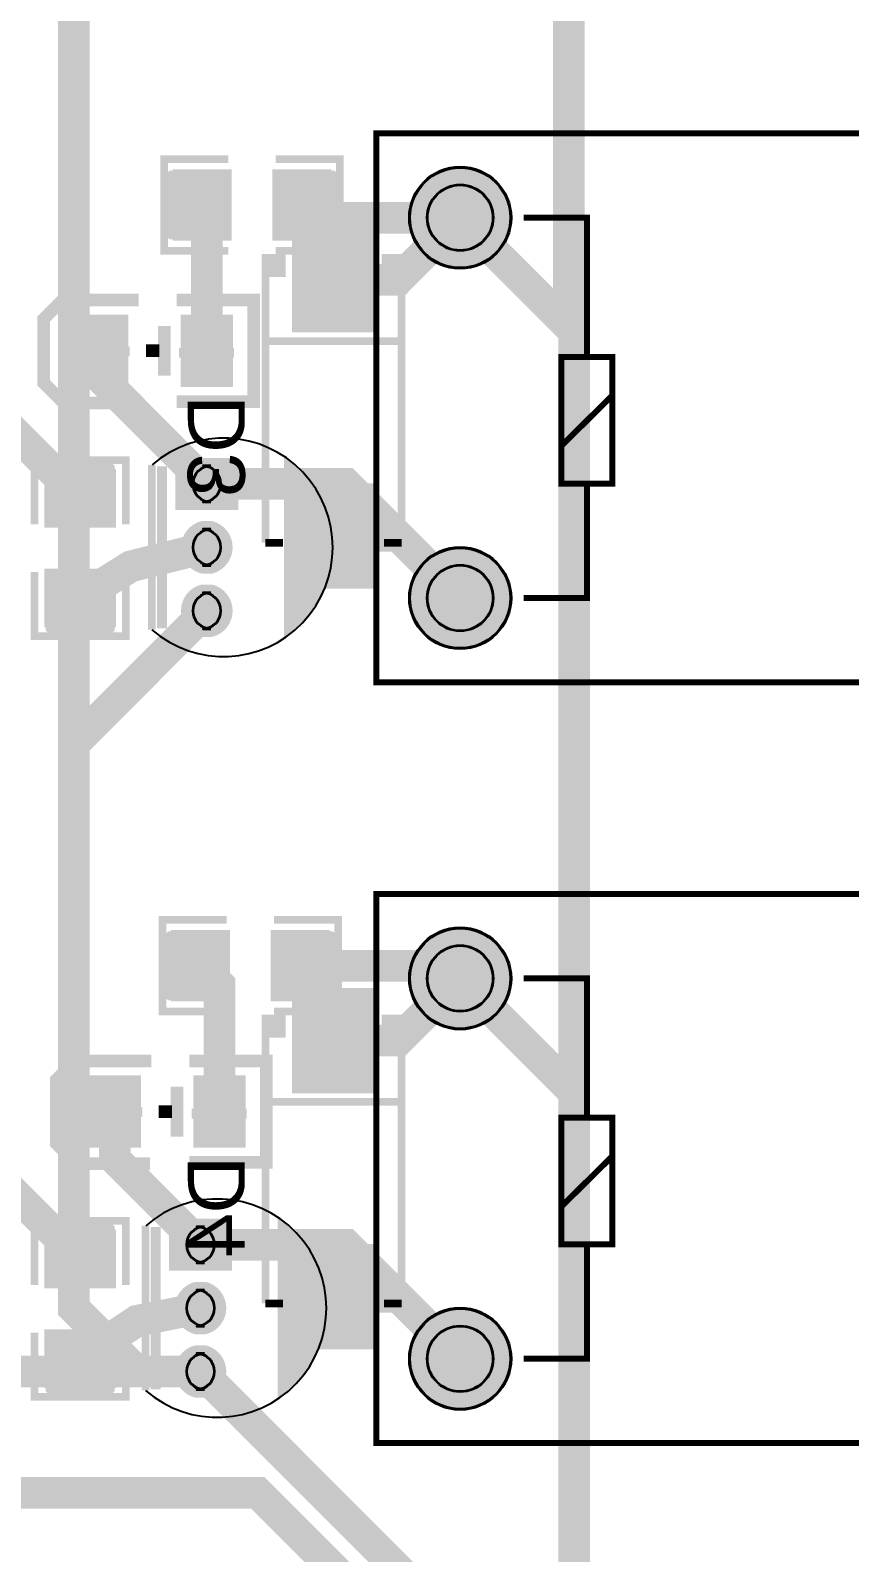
# Model space of a CAD drawing. Extents: x 2462 to 6780, y 1105 to 4890.
# Drawn here: x 5111 to 5757, y 2097 to 3298 of the extents above; entities that cross this region are included whole.
import ezdxf

# ---------------------------------------------------------------- set-up
doc = ezdxf.new("R2010")
doc.units = 9
for name, color, linetype, true_color in [('BottomLayer', 7, 'Continuous', 0x0000ff), ('BottomPasteMaskLayer', 7, 'Continuous', 0x800000), ('BottomSilkLayer', 7, 'Continuous', 0x66cc33), ('BottomSolderMaskLayer', 7, 'Continuous', 0xaa00ff), ('Document', 7, 'Continuous', 0xffffff), ('Multi-Layer', 7, 'Continuous', 0xc0c0c0), ('TopLayer', 7, 'Continuous', 0xff0000), ('TopPasteMaskLayer', 7, 'Continuous', 0x808080), ('TopSilkLayer', 7, 'Continuous', 0xffcc00), ('TopSolderMaskLayer', 7, 'Continuous', 0x800080)]:
    doc.layers.add(name, color=color, linetype=linetype, true_color=true_color)
doc.styles.get("Standard").update_dxf_attribs({"font": 'arial.ttf'})

msp = doc.modelspace()

# ---------------------------------------------------------------- hatches: boundary and pattern name
at = {"layer": 'BottomLayer'}
for points in [[(5318.109000000004, 3141.287000000004), (5381.889000000003, 3141.287000000004), (5381.889000000003, 3060.7209999999977), (5318.109000000004, 3060.7209999999977)], [(5318.109000000004, 2858.715000000004), (5381.889000000003, 2858.715000000004), (5381.889000000003, 2939.2810000000027), (5318.109000000004, 2939.2810000000027)], [(5318.109000000004, 2541.287000000004), (5381.889000000003, 2541.287000000004), (5381.889000000003, 2460.7209999999977), (5318.109000000004, 2460.7209999999977)], [(5318.109000000004, 2258.715000000004), (5381.889000000003, 2258.715000000004), (5381.889000000003, 2339.2810000000027), (5318.109000000004, 2339.2810000000027)]]:
    msp.add_hatch(color=256, dxfattribs=at).paths.add_polyline_path(points)
at = {"layer": 'BottomPasteMaskLayer'}
for points in [[(5318.109000000004, 3141.287000000004), (5381.889000000003, 3141.287000000004), (5381.889000000003, 3060.7209999999977), (5318.109000000004, 3060.7209999999977)], [(5318.109000000004, 2858.715000000004), (5381.889000000003, 2858.715000000004), (5381.889000000003, 2939.2810000000027), (5318.109000000004, 2939.2810000000027)], [(5318.109000000004, 2541.287000000004), (5381.889000000003, 2541.287000000004), (5381.889000000003, 2460.7209999999977), (5318.109000000004, 2460.7209999999977)], [(5318.109000000004, 2258.715000000004), (5381.889000000003, 2258.715000000004), (5381.889000000003, 2339.2810000000027), (5318.109000000004, 2339.2810000000027)]]:
    msp.add_hatch(color=256, dxfattribs=at).paths.add_polyline_path(points)
at = {"layer": 'BottomSilkLayer'}
for points in [[(5293.311999999998, 3103.345000000001), (5312.111000000004, 3103.345000000001), (5312.111000000004, 3121.345000000001), (5293.311999999998, 3121.345000000001)], [(5406.690000000002, 3103.345000000001), (5387.891000000003, 3103.345000000001), (5387.891000000003, 3121.345000000001), (5406.690000000002, 3121.345000000001)], [(5293.311999999998, 2503.345000000001), (5312.111000000004, 2503.345000000001), (5312.111000000004, 2521.345000000001), (5293.311999999998, 2521.345000000001)], [(5406.690000000002, 2503.345000000001), (5387.891000000003, 2503.345000000001), (5387.891000000003, 2521.345000000001), (5406.690000000002, 2521.345000000001)]]:
    msp.add_hatch(color=256, dxfattribs=at).paths.add_polyline_path(points)
at = {"layer": 'BottomSolderMaskLayer'}
for points in [[(5409.63, 3150, 1), (5490.37, 3150, 1)], [(5317.317326092896, 3142.550311382878), (5382.68062425837, 3142.550311382878), (5382.68062425837, 3059.4579394794564), (5317.317326092896, 3059.4579394794564)], [(5274.821999999993, 2960.5183333333334), (5274.821999999993, 2919.4816666666666), (5225.178000000007, 2919.4816666666666), (5225.178000000007, 2960.5183333333334)], [(5317.317326092896, 2857.451751332708), (5382.68062425837, 2857.451751332708), (5382.68062425837, 2940.5441232361263), (5317.317326092896, 2940.5441232361263)], [(5254.13700000001, 2910.685, -0.7853981633974483), (5254.13700000001, 2869.315), (5245.86299999999, 2869.315, -0.7853981633974483), (5245.86299999999, 2910.685)], [(5409.63, 2850, 1), (5490.37, 2850, 1)], [(5254.13700000001, 2860.685, -0.7853981633974483), (5254.13700000001, 2819.315), (5245.86299999999, 2819.315, -0.7853981633974483), (5245.86299999999, 2860.685)], [(5409.63, 2550, 1), (5490.37, 2550, 1)], [(5317.317326092896, 2542.550311382878), (5382.68062425837, 2542.550311382878), (5382.68062425837, 2459.4579394794564), (5317.317326092896, 2459.4579394794564)], [(5269.821999999993, 2360.5183333333334), (5269.821999999993, 2319.4816666666666), (5220.178000000007, 2319.4816666666666), (5220.178000000007, 2360.5183333333334)], [(5317.317326092896, 2257.451751332708), (5382.68062425837, 2257.451751332708), (5382.68062425837, 2340.5441232361263), (5317.317326092896, 2340.5441232361263)], [(5249.13700000001, 2310.685, -0.7853981633974483), (5249.13700000001, 2269.315), (5240.86299999999, 2269.315, -0.7853981633974483), (5240.86299999999, 2310.685)], [(5409.63, 2250, 1), (5490.37, 2250, 1)], [(5249.13700000001, 2260.685, -0.7853981633974483), (5249.13700000001, 2219.315), (5240.86299999999, 2219.315, -0.7853981633974483), (5240.86299999999, 2260.685)]]:
    msp.add_hatch(color=256, dxfattribs=at).paths.add_polyline_path(points)
at = {"layer": 'Document'}
for points in [[(5353.803, 3095.7419999999984), (5346.198999999993, 3095.7419999999984), (5346.198999999993, 3065.3290000000015), (5353.803, 3065.3290000000015)], [(5245.697, 3023.1129999999976), (5245.697, 3066.4199999999983), (5253.571000000004, 3066.4199999999983), (5253.571000000004, 3023.1129999999976)], [(5189.187000000005, 3040.697), (5145.879999999997, 3040.697), (5145.879999999997, 3048.5710000000036), (5189.187000000005, 3048.5710000000036)], [(5228.113000000005, 3047.3459999999977), (5271.419999999998, 3047.3459999999977), (5271.419999999998, 3039.4720000000016), (5228.113000000005, 3039.4720000000016)], [(5218.504999999997, 2953.971999999998), (5210.631000000001, 2953.971999999998), (5210.630000000005, 2826.019999999997), (5218.504999999997, 2826.0190000000002)], [(5311.022999999994, 2818.1489999999976), (5313.19096691758, 2819.713812176058), (5315.310201074346, 2821.3440159335405), (5317.378730801836, 2823.038094582411), (5319.394631605421, 2824.7944720054584), (5321.356027954724, 2826.6115141246846), (5323.261095028618, 2828.4875304215384), (5325.108060412924, 2830.420775509796), (5326.895205749461, 2832.4094507593545), (5328.620868334707, 2834.451705969641), (5330.283442666776, 2836.5456410909974), (5331.881381939085, 2838.6893079923866), (5333.413199479444, 2840.88071227392), (5334.87747013328, 2843.1178151223503), (5336.272831589449, 2845.398535207918), (5337.597985647793, 2847.720750620785), (5338.851699426879, 2850.0823008451553), (5340.032806511044, 2852.480988769381), (5341.140208035606, 2854.914582730067), (5342.172873709213, 2857.380818588339), (5343.129842772367, 2859.877401836351), (5344.0102248913245, 2862.4020097319917), (5344.813200986391, 2864.952293459901), (5345.538023993999, 2867.525880316749), (5346.184019561741, 2870.120375918701), (5346.750586675771, 2872.7333664290927), (5347.237198219969, 2875.3624208041765), (5347.643401466332, 2878.005093054897), (5347.9688184962, 2880.6589245225623), (5348.213146551876, 2883.3214461662865), (5348.3761583182495, 2885.9901808601317), (5348.457702134328, 2888.6626456977174), (5348.457702134328, 2891.336354302279), (5348.3761583182495, 2894.008819139868), (5348.213146551876, 2896.6775538337097), (5347.9688184962, 2899.340075477434), (5347.643401466332, 2901.9939069450993), (5347.237198219969, 2904.6365791958233), (5346.750586675771, 2907.2656335709034), (5346.184019561741, 2909.8786240812988), (5345.538023993999, 2912.473119683251), (5344.813200986391, 2915.0467065400953), (5344.0102248913245, 2917.596990268008), (5343.129842772367, 2920.121598163645), (5342.172873709213, 2922.618181411657), (5341.140208035606, 2925.0844172699326), (5340.032806511044, 2927.518011230619), (5338.851699426879, 2929.916699154841), (5337.597985647793, 2932.2782493792147), (5336.272831589449, 2934.600464792078), (5334.87747013328, 2936.881184877646), (5333.413199479444, 2939.11828772608), (5331.881381939085, 2941.309692007613), (5330.283442666776, 2943.453358908999), (5328.620868334707, 2945.547294030359), (5326.895205749461, 2947.5895492406416), (5325.108060412924, 2949.5782244902002), (5323.261095028618, 2951.5114695784578), (5321.356027954724, 2953.387485875315), (5319.394631605421, 2955.204527994538), (5317.378730801836, 2956.9609054175853), (5315.310201074346, 2958.6549840664557), (5313.19096691758, 2960.285187823938), (5311.022999999994, 2961.8499999999985)], [(5353.803, 2904.256000000001), (5346.198999999993, 2904.256000000001), (5346.198999999993, 2934.668999999998), (5353.803, 2934.668999999998)], [(5375.345000000001, 2915.661), (5324.656999999999, 2915.661), (5324.656999999999, 2923.263999999999), (5375.345000000001, 2923.263999999999)], [(5353.803, 2495.7419999999984), (5346.198999999993, 2495.7419999999984), (5346.198999999993, 2465.3290000000015), (5353.803, 2465.3290000000015)], [(5255.697, 2423.1129999999976), (5255.697, 2466.4199999999983), (5263.571000000004, 2466.4199999999983), (5263.571000000004, 2423.1129999999976)], [(5199.187000000005, 2440.697), (5155.879999999997, 2440.697), (5155.879999999997, 2448.5710000000036), (5199.187000000005, 2448.5710000000036)], [(5238.113000000005, 2447.3459999999977), (5281.419999999998, 2447.3459999999977), (5281.419999999998, 2439.4720000000016), (5238.113000000005, 2439.4720000000016)], [(5213.504999999997, 2353.971999999998), (5205.631000000001, 2353.971999999998), (5205.630000000005, 2226.019999999997), (5213.504999999997, 2226.0190000000002)], [(5306.022999999994, 2218.1489999999976), (5308.19096691758, 2219.713812176058), (5310.310201074346, 2221.3440159335405), (5312.378730801836, 2223.038094582411), (5314.394631605421, 2224.7944720054584), (5316.356027954724, 2226.6115141246846), (5318.261095028618, 2228.4875304215384), (5320.108060412924, 2230.420775509796), (5321.895205749461, 2232.4094507593545), (5323.620868334707, 2234.451705969641), (5325.283442666776, 2236.5456410909974), (5326.881381939085, 2238.6893079923866), (5328.413199479444, 2240.88071227392), (5329.87747013328, 2243.1178151223503), (5331.272831589449, 2245.398535207918), (5332.597985647793, 2247.720750620785), (5333.851699426879, 2250.0823008451553), (5335.032806511044, 2252.480988769381), (5336.140208035606, 2254.914582730067), (5337.172873709213, 2257.380818588339), (5338.129842772367, 2259.877401836351), (5339.0102248913245, 2262.4020097319917), (5339.813200986391, 2264.952293459901), (5340.538023993999, 2267.525880316749), (5341.184019561741, 2270.120375918701), (5341.750586675771, 2272.7333664290927), (5342.237198219969, 2275.3624208041765), (5342.643401466332, 2278.005093054897), (5342.9688184962, 2280.6589245225623), (5343.213146551876, 2283.3214461662865), (5343.3761583182495, 2285.9901808601317), (5343.457702134328, 2288.6626456977174), (5343.457702134328, 2291.336354302279), (5343.3761583182495, 2294.008819139868), (5343.213146551876, 2296.6775538337097), (5342.9688184962, 2299.340075477434), (5342.643401466332, 2301.9939069450993), (5342.237198219969, 2304.6365791958233), (5341.750586675771, 2307.2656335709034), (5341.184019561741, 2309.8786240812988), (5340.538023993999, 2312.473119683251), (5339.813200986391, 2315.0467065400953), (5339.0102248913245, 2317.596990268008), (5338.129842772367, 2320.121598163645), (5337.172873709213, 2322.618181411657), (5336.140208035606, 2325.0844172699326), (5335.032806511044, 2327.518011230619), (5333.851699426879, 2329.916699154841), (5332.597985647793, 2332.2782493792147), (5331.272831589449, 2334.600464792078), (5329.87747013328, 2336.881184877646), (5328.413199479444, 2339.11828772608), (5326.881381939085, 2341.309692007613), (5325.283442666776, 2343.453358908999), (5323.620868334707, 2345.547294030359), (5321.895205749461, 2347.5895492406416), (5320.108060412924, 2349.5782244902002), (5318.261095028618, 2351.5114695784578), (5316.356027954724, 2353.387485875315), (5314.394631605421, 2355.204527994538), (5312.378730801836, 2356.9609054175853), (5310.310201074346, 2358.6549840664557), (5308.19096691758, 2360.285187823938), (5306.022999999994, 2361.8499999999985)], [(5353.803, 2304.256000000001), (5346.198999999993, 2304.256000000001), (5346.198999999993, 2334.668999999998), (5353.803, 2334.668999999998)], [(5375.345000000001, 2315.661), (5324.656999999999, 2315.661), (5324.656999999999, 2323.263999999999), (5375.345000000001, 2323.263999999999)]]:
    msp.add_hatch(color=256, dxfattribs=at).paths.add_polyline_path(points)
at = {"layer": 'Multi-Layer'}
for points in [[(5410.63, 3150, 1), (5489.37, 3150, 1)], [(5273.621999999996, 2959.6849999999977), (5273.621999999996, 2920.3150000000023), (5226.378000000004, 2920.3150000000023), (5226.378000000004, 2959.6849999999977)], [(5253.937000000005, 2909.685, -0.7853981633974483), (5253.937000000005, 2870.315), (5246.062999999995, 2870.315, -0.7853981633974483), (5246.062999999995, 2909.685)], [(5410.63, 2850, 1), (5489.37, 2850, 1)], [(5253.937000000005, 2859.685, -0.7853981633974483), (5253.937000000005, 2820.315), (5246.062999999995, 2820.315, -0.7853981633974483), (5246.062999999995, 2859.685)], [(5410.63, 2550, 1), (5489.37, 2550, 1)], [(5268.621999999996, 2359.6849999999977), (5268.621999999996, 2320.3150000000023), (5221.378000000004, 2320.3150000000023), (5221.378000000004, 2359.6849999999977)], [(5248.937000000005, 2309.685, -0.7853981633974483), (5248.937000000005, 2270.315), (5241.062999999995, 2270.315, -0.7853981633974483), (5241.062999999995, 2309.685)], [(5410.63, 2250, 1), (5489.37, 2250, 1)], [(5248.937000000005, 2259.685, -0.7853981633974483), (5248.937000000005, 2220.315), (5241.062999999995, 2220.315, -0.7853981633974483), (5241.062999999995, 2259.685)]]:
    msp.add_hatch(color=256, dxfattribs=at).paths.add_polyline_path(points)
at = {"layer": 'TopLayer'}
for points in [[(5268.551999999996, 3187.1059999999998), (5268.551999999996, 3132.8940000000002), (5223.963999999993, 3132.8940000000002), (5223.963999999993, 3187.1059999999998)], [(5302.707999999999, 3187.1059999999998), (5302.707999999999, 3132.8940000000002), (5347.295999999995, 3132.8940000000002), (5347.295999999995, 3187.1059999999998)], [(5186.985000000001, 3017.449999999997), (5147.614999999998, 3017.449999999997), (5147.614999999998, 3072.550000000003), (5186.985000000001, 3072.550000000003)], [(5269.684999999998, 3017.449999999997), (5230.315000000002, 3017.449999999997), (5230.315000000002, 3072.550000000003), (5269.684999999998, 3072.550000000003)], [(5122.894, 2906.4480000000003), (5177.106, 2906.4480000000003), (5177.106, 2951.036), (5122.894, 2951.036)], [(5122.894, 2872.2920000000013), (5177.106, 2872.2920000000013), (5177.106, 2827.703999999998), (5122.894, 2827.703999999998)], [(5267.292000000001, 2587.1059999999998), (5267.292000000001, 2532.8940000000002), (5222.704000000005, 2532.8940000000002), (5222.704000000005, 2587.1059999999998)], [(5301.448000000004, 2587.1059999999998), (5301.448000000004, 2532.8940000000002), (5346.036000000007, 2532.8940000000002), (5346.036000000007, 2587.1059999999998)], [(5196.985000000001, 2417.449999999997), (5157.614999999998, 2417.449999999997), (5157.614999999998, 2472.550000000003), (5196.985000000001, 2472.550000000003)], [(5279.684999999998, 2417.449999999997), (5240.315000000002, 2417.449999999997), (5240.315000000002, 2472.550000000003), (5279.684999999998, 2472.550000000003)], [(5122.894, 2306.4480000000003), (5177.106, 2306.4480000000003), (5177.106, 2351.036), (5122.894, 2351.036)], [(5122.894, 2272.2920000000013), (5177.106, 2272.2920000000013), (5177.106, 2227.703999999998), (5122.894, 2227.703999999998)]]:
    msp.add_hatch(color=256, dxfattribs=at).paths.add_polyline_path(points)
at = {"layer": 'TopPasteMaskLayer'}
for points in [[(5267.914000000004, 3185.197), (5267.9130000000005, 3168.6630000000005), (5250.394, 3168.6630000000005), (5250.394, 3150.947), (5267.716, 3150.947), (5267.914000000004, 3134.804), (5265.945, 3132.834999999999), (5220.669999999998, 3132.834999999999), (5218.701000000001, 3134.804), (5218.701000000001, 3185.197), (5220.669999999998, 3187.166000000001), (5265.945, 3187.166000000001)], [(5352.560000000005, 3185.197), (5352.560000000005, 3134.804), (5350.591, 3132.834999999999), (5305.315000000002, 3132.834999999999), (5303.347000000002, 3134.804), (5303.149000000005, 3150.947), (5320.8659999999945, 3150.947), (5320.8659999999945, 3168.6630000000005), (5303.542999999998, 3168.6630000000005), (5303.347000000002, 3185.197), (5305.315000000002, 3187.166000000001), (5350.591, 3187.166000000001)], [(5186.985000000001, 3017.449999999997), (5147.614999999998, 3017.449999999997), (5147.614999999998, 3072.550000000003), (5186.985000000001, 3072.550000000003)], [(5269.684999999998, 3017.449999999997), (5230.315000000002, 3017.449999999997), (5230.315000000002, 3072.550000000003), (5269.684999999998, 3072.550000000003)], [(5124.803, 2956.300000000003), (5175.195999999996, 2956.300000000003), (5177.165000000008, 2954.331000000002), (5177.165000000008, 2909.0550000000003), (5175.195999999996, 2907.0869999999995), (5159.053, 2906.889000000003), (5159.053, 2924.6059999999998), (5141.3369999999995, 2924.6059999999998), (5141.3369999999995, 2907.283000000003), (5124.803, 2907.0869999999995), (5122.834000000003, 2909.0550000000003), (5122.834000000003, 2954.331000000002)], [(5124.803, 2871.6539999999986), (5141.3369999999995, 2871.653000000002), (5141.3369999999995, 2854.133999999998), (5159.053, 2854.133999999998), (5159.053, 2871.4559999999983), (5175.195999999996, 2871.6539999999986), (5177.165000000008, 2869.6849999999977), (5177.165000000008, 2824.409999999996), (5175.195999999996, 2822.440999999999), (5124.803, 2822.440999999999), (5122.834000000003, 2824.409999999996), (5122.834000000003, 2869.6849999999977)], [(5266.653999999995, 2585.197), (5266.652999999998, 2568.6630000000005), (5249.1340000000055, 2568.6630000000005), (5249.1340000000055, 2550.947), (5266.455999999998, 2550.947), (5266.653999999995, 2534.804), (5264.684999999998, 2532.834999999999), (5219.409999999996, 2532.834999999999), (5217.440999999999, 2534.804), (5217.440999999999, 2585.197), (5219.409999999996, 2587.166000000001), (5264.684999999998, 2587.166000000001)], [(5351.300000000003, 2585.197), (5351.300000000003, 2534.804), (5349.331000000006, 2532.834999999999), (5304.055, 2532.834999999999), (5302.0869999999995, 2534.804), (5301.889000000003, 2550.947), (5319.606, 2550.947), (5319.606, 2568.6630000000005), (5302.282999999996, 2568.6630000000005), (5302.0869999999995, 2585.197), (5304.055, 2587.166000000001), (5349.331000000006, 2587.166000000001)], [(5196.985000000001, 2417.449999999997), (5157.614999999998, 2417.449999999997), (5157.614999999998, 2472.550000000003), (5196.985000000001, 2472.550000000003)], [(5279.684999999998, 2417.449999999997), (5240.315000000002, 2417.449999999997), (5240.315000000002, 2472.550000000003), (5279.684999999998, 2472.550000000003)], [(5124.803, 2356.300000000003), (5175.195999999996, 2356.300000000003), (5177.165000000008, 2354.331000000002), (5177.165000000008, 2309.0550000000003), (5175.195999999996, 2307.0869999999995), (5159.053, 2306.889000000003), (5159.053, 2324.6059999999998), (5141.3369999999995, 2324.6059999999998), (5141.3369999999995, 2307.283000000003), (5124.803, 2307.0869999999995), (5122.834000000003, 2309.0550000000003), (5122.834000000003, 2354.331000000002)], [(5124.803, 2271.6539999999986), (5141.3369999999995, 2271.653000000002), (5141.3369999999995, 2254.133999999998), (5159.053, 2254.133999999998), (5159.053, 2271.4559999999983), (5175.195999999996, 2271.6539999999986), (5177.165000000008, 2269.6849999999977), (5177.165000000008, 2224.409999999996), (5175.195999999996, 2222.440999999999), (5124.803, 2222.440999999999), (5122.834000000003, 2224.409999999996), (5122.834000000003, 2269.6849999999977)]]:
    msp.add_hatch(color=256, dxfattribs=at).paths.add_polyline_path(points)
at = {"layer": 'TopSolderMaskLayer'}
for points in [[(5269.551910289767, 3188.1059815542394), (5269.551910289767, 3131.8940184457606), (5222.963910289764, 3131.8940184457606), (5222.963910289764, 3188.1059815542394)], [(5301.708089710235, 3188.1059815542394), (5301.708089710235, 3131.8940184457606), (5348.296089710231, 3131.8940184457606), (5348.296089710231, 3188.1059815542394)], [(5409.63, 3150, 1), (5490.37, 3150, 1)], [(5187.985000000008, 3016.4500000000007), (5146.614999999991, 3016.4500000000007), (5146.614999999991, 3073.5499999999993), (5187.985000000008, 3073.5499999999993)], [(5270.685000000005, 3016.4500000000007), (5229.314999999995, 3016.4500000000007), (5229.314999999995, 3073.5499999999993), (5270.685000000005, 3073.5499999999993)], [(5274.821999999993, 2960.5183333333334), (5274.821999999993, 2919.4816666666666), (5225.178000000007, 2919.4816666666666), (5225.178000000007, 2960.5183333333334)], [(5121.678157172326, 2905.6256142253696), (5178.321842827674, 2905.6256142253696), (5178.321842827674, 2951.85853334071), (5121.678157172326, 2951.85853334071)], [(5254.13700000001, 2910.685, -0.7853981633974483), (5254.13700000001, 2869.315), (5245.86299999999, 2869.315, -0.7853981633974483), (5245.86299999999, 2910.685)], [(5409.63, 2850, 1), (5490.37, 2850, 1)], [(5121.678157172326, 2873.1143857746356), (5178.321842827674, 2873.1143857746356), (5178.321842827674, 2826.881466659288), (5121.678157172326, 2826.881466659288)], [(5254.13700000001, 2860.685, -0.7853981633974483), (5254.13700000001, 2819.315), (5245.86299999999, 2819.315, -0.7853981633974483), (5245.86299999999, 2860.685)], [(5268.291910289765, 2588.1059815542394), (5268.291910289765, 2531.8940184457606), (5221.703910289769, 2531.8940184457606), (5221.703910289769, 2588.1059815542394)], [(5300.448089710233, 2588.1059815542394), (5300.448089710233, 2531.8940184457606), (5347.036089710236, 2531.8940184457606), (5347.036089710236, 2588.1059815542394)], [(5409.63, 2550, 1), (5490.37, 2550, 1)], [(5197.985000000008, 2416.4500000000007), (5156.614999999991, 2416.4500000000007), (5156.614999999991, 2473.5499999999993), (5197.985000000008, 2473.5499999999993)], [(5280.685000000005, 2416.4500000000007), (5239.314999999995, 2416.4500000000007), (5239.314999999995, 2473.5499999999993), (5280.685000000005, 2473.5499999999993)], [(5269.821999999993, 2360.5183333333334), (5269.821999999993, 2319.4816666666666), (5220.178000000007, 2319.4816666666666), (5220.178000000007, 2360.5183333333334)], [(5121.678157172326, 2305.6256142253696), (5178.321842827674, 2305.6256142253696), (5178.321842827674, 2351.85853334071), (5121.678157172326, 2351.85853334071)], [(5249.13700000001, 2310.685, -0.7853981633974483), (5249.13700000001, 2269.315), (5240.86299999999, 2269.315, -0.7853981633974483), (5240.86299999999, 2310.685)], [(5409.63, 2250, 1), (5490.37, 2250, 1)], [(5121.678157172326, 2273.1143857746356), (5178.321842827674, 2273.1143857746356), (5178.321842827674, 2226.881466659288), (5121.678157172326, 2226.881466659288)], [(5249.13700000001, 2260.685, -0.7853981633974483), (5249.13700000001, 2219.315), (5240.86299999999, 2219.315, -0.7853981633974483), (5240.86299999999, 2260.685)]]:
    msp.add_hatch(color=256, dxfattribs=at).paths.add_polyline_path(points)

# ---------------------------------------------------------------- linework, layer by layer
at = {"layer": 'BottomLayer', "const_width": 25}
for points in [[(4165, 4180), (5010, 4180), (5145, 4045), (5145, 2290), (5195, 2240), (5245, 2240)], [(5535.686999999998, 3064.313000000002), (5535.686999999998, 3664.313000000002), (5450, 3750)], [(5450, 3150), (5401, 3101), (5350, 3101)], [(5450, 3150), (5540, 3060), (5540, 1960), (5525, 1945), (5525, 1909.5999999999985)], [(5450, 2850), (5401, 2899), (5350, 2899)], [(5250, 2840), (5146.4419999999955, 2736.4420000000027), (5145, 2736.4420000000027)], [(5450, 2550), (5401, 2501), (5350, 2501)], [(5450, 2550), (5540, 2460), (5540, 2444.608)], [(5450, 2250), (5401, 2299), (5350, 2299)], [(5245, 2240), (5011.260000000002, 2240), (4915.630000000005, 2144.369999999999)], [(5245, 2240), (5424.968000000001, 2060.0319999999992), (5424.968000000001, 1910.0040000000008)]]:
    msp.add_lwpolyline(points, dxfattribs=at)
at = {"layer": 'BottomSilkLayer', "const_width": 6}
for points in [[(5296.311999999998, 3106.3439999999973), (5296.311999999998, 2893.6540000000023)], [(5403.689999999995, 3106.3439999999973), (5403.689999999995, 2893.6540000000023)], [(5296.311999999998, 3052.714), (5403.689999999995, 3052.714)], [(5296.311999999998, 2893.6540000000023), (5310.110999999997, 2893.6540000000023)], [(5403.689999999995, 2893.6540000000023), (5389.890999999996, 2893.6540000000023)], [(5296.311999999998, 2506.3439999999973), (5296.311999999998, 2293.6540000000023)], [(5403.689999999995, 2506.3439999999973), (5403.689999999995, 2293.6540000000023)], [(5296.311999999998, 2452.714), (5403.689999999995, 2452.714)], [(5296.311999999998, 2293.6540000000023), (5310.110999999997, 2293.6540000000023)], [(5403.689999999995, 2293.6540000000023), (5389.890999999996, 2293.6540000000023)]]:
    msp.add_lwpolyline(points, dxfattribs=at)
at = {"layer": 'BottomSolderMaskLayer'}
for points in [[(5253.104063500126, 2954.4758560663827), (5246.900139700287, 2954.4758560663827)], [(5253.104063500126, 2925.5158052662814), (5246.900139700287, 2925.5158052662814)], [(5253.104063500126, 2904.4758560663827), (5246.900139700287, 2904.4758560663827)], [(5253.104063500126, 2875.5158052662814), (5246.900139700287, 2875.5158052662814)], [(5253.104063500126, 2854.4758560663827), (5246.900139700287, 2854.4758560663827)], [(5253.104063500126, 2825.5158052662814), (5246.900139700287, 2825.5158052662814)], [(5248.104063500126, 2354.4758560663827), (5241.900139700287, 2354.4758560663827)], [(5248.104063500126, 2325.5158052662814), (5241.900139700287, 2325.5158052662814)], [(5248.104063500126, 2304.4758560663827), (5241.900139700287, 2304.4758560663827)], [(5248.104063500126, 2275.5158052662814), (5241.900139700287, 2275.5158052662814)], [(5248.104063500126, 2254.4758560663827), (5241.900139700287, 2254.4758560663827)], [(5248.104063500126, 2225.5158052662814), (5241.900139700287, 2225.5158052662814)]]:
    msp.add_lwpolyline(points, close=True, dxfattribs=at)
for centre, radius in [((5450, 3150), 40.37), ((5450, 3150), 26.2410127000254), ((5450, 2850), 40.37), ((5450, 2850), 26.2410127000254), ((5450, 2550), 40.37), ((5450, 2550), 26.2410127000254), ((5450, 2250), 40.37), ((5450, 2250), 26.2410127000254)]:
    msp.add_circle(centre, radius, dxfattribs=at)
for centre, start, end in [((5253.104063500126, 2939.995830666332), 450, 270), ((5246.900139700287, 2939.995830666332), 270, 450), ((5253.104063500126, 2889.995830666332), 450, 270), ((5246.900139700287, 2889.995830666332), 270, 450), ((5253.104063500126, 2839.995830666332), 450, 270), ((5246.900139700287, 2839.995830666332), 270, 450), ((5248.104063500126, 2339.995830666332), 450, 270), ((5241.900139700287, 2339.995830666332), 270, 450), ((5248.104063500126, 2289.995830666332), 450, 270), ((5241.900139700287, 2289.995830666332), 270, 450), ((5248.104063500126, 2239.995830666332), 450, 270), ((5241.900139700287, 2239.995830666332), 270, 450)]:
    msp.add_arc(centre, 14.480025400050797, start, end, dxfattribs=at)
at = {"layer": 'Multi-Layer'}
for points in [[(5252.953999999998, 2953.7759999999994), (5247.050000000003, 2953.7759999999994)], [(5252.953999999998, 2926.215999999999), (5247.050000000003, 2926.215999999999)], [(5252.953999999998, 2903.7759999999994), (5247.050000000003, 2903.7759999999994)], [(5252.953999999998, 2876.215999999999), (5247.050000000003, 2876.215999999999)], [(5252.953999999998, 2853.7759999999994), (5247.050000000003, 2853.7759999999994)], [(5252.953999999998, 2826.215999999999), (5247.050000000003, 2826.215999999999)], [(5247.953999999998, 2353.7759999999994), (5242.050000000003, 2353.7759999999994)], [(5247.953999999998, 2326.215999999999), (5242.050000000003, 2326.215999999999)], [(5247.953999999998, 2303.7759999999994), (5242.050000000003, 2303.7759999999994)], [(5247.953999999998, 2276.215999999999), (5242.050000000003, 2276.215999999999)], [(5247.953999999998, 2253.7759999999994), (5242.050000000003, 2253.7759999999994)], [(5247.953999999998, 2226.215999999999), (5242.050000000003, 2226.215999999999)]]:
    msp.add_lwpolyline(points, close=True, dxfattribs=at)
for centre, radius in [((5450, 3150), 39.37), ((5450, 3150), 25.591), ((5450, 2850), 39.37), ((5450, 2850), 25.591), ((5450, 2550), 39.37), ((5450, 2550), 25.591), ((5450, 2250), 39.37), ((5450, 2250), 25.591)]:
    msp.add_circle(centre, radius, dxfattribs=at)
for centre, start, end in [((5252.953999999998, 2939.995999999999), 450, 270), ((5247.050000000003, 2939.995999999999), 270, 450), ((5252.953999999998, 2889.995999999999), 450, 270), ((5247.050000000003, 2889.995999999999), 270, 450), ((5252.953999999998, 2839.995999999999), 450, 270), ((5247.050000000003, 2839.995999999999), 270, 450), ((5247.953999999998, 2339.995999999999), 450, 270), ((5242.050000000003, 2339.995999999999), 270, 450), ((5247.953999999998, 2289.995999999999), 450, 270), ((5242.050000000003, 2289.995999999999), 270, 450), ((5247.953999999998, 2239.995999999999), 450, 270), ((5242.050000000003, 2239.995999999999), 270, 450)]:
    msp.add_arc(centre, 13.78, start, end, dxfattribs=at)
at = {"layer": 'TopLayer', "const_width": 25}
for points in [[(5246.260000000002, 3160), (5250, 3156.260000000002), (5250, 3045)], [(5325, 3160), (5335, 3150), (5450, 3150)], [(5150, 2928.739999999998), (4950, 3128.739999999998), (4950, 3150)], [(5167.299999999996, 3045), (5167.299999999996, 3022.7000000000007), (5250, 2940)], [(4950, 2950), (5080, 2820), (5080, 2398.739999999998), (5150, 2328.739999999998)], [(5450, 2850), (5360, 2940), (5250, 2940)], [(5250, 2890), (5190, 2875), (5150, 2850)], [(5245, 2560), (5260, 2545), (5260, 2445)], [(5450, 2550), (5440, 2560), (5323.739999999998, 2560)], [(5177.299999999996, 2445), (5177.299999999996, 2407.7000000000007), (5245, 2340)], [(5450, 2250), (5360, 2340), (5245, 2340)], [(5245, 2290), (5195, 2280), (5150, 2250)], [(5524.978000000003, 1909.6140000000014), (5290.222000000002, 2144.369999999999), (4994.369999999995, 2144.369999999999)]]:
    msp.add_lwpolyline(points, dxfattribs=at)
at = {"layer": 'TopSilkLayer', "const_width": 4.724}
for points in [[(6216.0999999999985, 3216.5), (5383.9000000000015, 3216.5), (5383.9000000000015, 2783.5), (6216.0999999999985, 2783.5), (6216.0999999999985, 3216.5)], [(6216.0999999999985, 2616.5), (5383.9000000000015, 2616.5), (5383.9000000000015, 2183.5), (6216.0999999999985, 2183.5), (6216.0999999999985, 2616.5)]]:
    msp.add_lwpolyline(points, close=True, dxfattribs=at)
at = {"layer": 'TopSilkLayer'}
for points, const_width in [([(5266.881999999998, 3196.1059999999998), (5216.293999999994, 3196.1059999999998), (5216.293999999994, 3123.8940000000002), (5266.881999999998, 3123.8940000000002)], 6), ([(5304.377999999997, 3196.1059999999998), (5354.966, 3196.1059999999998), (5354.966, 3123.8940000000002), (5304.377999999997, 3123.8940000000002)], 6), ([(5550, 3040.2000000000007), (5570.100000000006, 3040.2000000000007), (5570.100000000006, 2940.2000000000007), (5550, 2940.2000000000007), (5529.899999999994, 2940.2000000000007), (5529.899999999994, 3040.2000000000007), (5550, 3040.2000000000007), (5550, 3150), (5500, 3150)], 4.724), ([(5195.100000000006, 3003.9500000000007), (5137.0999999999985, 3003.9500000000007), (5121.0999999999985, 3019.949999999997), (5121.0999999999985, 3069.949999999997), (5136.0999999999985, 3084.949999999997), (5196.0999999999985, 3084.949999999997)], 10), ([(5226.0999999999985, 3004.949999999997), (5287.0999999999985, 3004.949999999997), (5287.0999999999985, 3084.949999999997), (5226.0999999999985, 3084.949999999997)], 10), ([(5216.523999999998, 3064.6849999999977), (5216.523999999998, 3025.3050000000003)], 10), ([(5212.5899999999965, 3045), (5202, 3045)], 10), ([(5529.899999999994, 2970.100000000002), (5570.100000000006, 3009.7999999999993)], 4.724), ([(5113.894, 2908.1179999999986), (5113.894, 2958.706000000002), (5186.106, 2958.706000000002), (5186.106, 2908.1179999999986)], 6), ([(5206.693999999996, 2954.956000000002), (5206.693999999996, 2825.034999999996)], 5.984), ([(5500, 2850), (5550, 2850), (5550, 2940.2000000000007)], 4.724), ([(5113.894, 2870.6219999999994), (5113.894, 2820.0339999999997), (5186.106, 2820.0339999999997), (5186.106, 2870.6219999999994)], 6), ([(5265.622000000003, 2596.1059999999998), (5215.034, 2596.1059999999998), (5215.034, 2523.8940000000002), (5265.622000000003, 2523.8940000000002)], 6), ([(5303.118000000002, 2596.1059999999998), (5353.706000000006, 2596.1059999999998), (5353.706000000006, 2523.8940000000002), (5303.118000000002, 2523.8940000000002)], 6), ([(5550, 2440.2000000000007), (5570.100000000006, 2440.2000000000007), (5570.100000000006, 2340.2000000000007), (5550, 2340.2000000000007), (5529.899999999994, 2340.2000000000007), (5529.899999999994, 2440.2000000000007), (5550, 2440.2000000000007), (5550, 2550), (5500, 2550)], 4.724), ([(5205.100000000006, 2403.9500000000007), (5147.0999999999985, 2403.9500000000007), (5131.0999999999985, 2419.949999999997), (5131.0999999999985, 2469.949999999997), (5146.0999999999985, 2484.949999999997), (5206.0999999999985, 2484.949999999997)], 10), ([(5236.0999999999985, 2404.949999999997), (5297.0999999999985, 2404.949999999997), (5297.0999999999985, 2484.949999999997), (5236.0999999999985, 2484.949999999997)], 10), ([(5226.523999999998, 2464.6849999999977), (5226.523999999998, 2425.3050000000003)], 10), ([(5222.5899999999965, 2445), (5212, 2445)], 10), ([(5529.899999999994, 2370.100000000002), (5570.100000000006, 2409.7999999999993)], 4.724), ([(5113.894, 2308.1179999999986), (5113.894, 2358.706000000002), (5186.106, 2358.706000000002), (5186.106, 2308.1179999999986)], 6), ([(5201.693999999996, 2354.956000000002), (5201.693999999996, 2225.034999999996)], 5.984), ([(5500, 2250), (5550, 2250), (5550, 2340.2000000000007)], 4.724), ([(5113.894, 2270.6219999999994), (5113.894, 2220.0339999999997), (5186.106, 2220.0339999999997), (5186.106, 2270.6219999999994)], 6)]:
    msp.add_lwpolyline(points, dxfattribs=dict(at, const_width=const_width))
for centre in [(5263.271591544995, 2889.977476823464), (5258.271591544995, 2289.977476823464)]:
    msp.add_arc(centre, 86.131, 228.9377675819731, 131.02166123084046, dxfattribs=at)
at = {"layer": 'TopSolderMaskLayer'}
for points in [[(5253.104063500126, 2954.4758560663827), (5246.900139700287, 2954.4758560663827)], [(5253.104063500126, 2925.5158052662814), (5246.900139700287, 2925.5158052662814)], [(5253.104063500126, 2904.4758560663827), (5246.900139700287, 2904.4758560663827)], [(5253.104063500126, 2875.5158052662814), (5246.900139700287, 2875.5158052662814)], [(5253.104063500126, 2854.4758560663827), (5246.900139700287, 2854.4758560663827)], [(5253.104063500126, 2825.5158052662814), (5246.900139700287, 2825.5158052662814)], [(5248.104063500126, 2354.4758560663827), (5241.900139700287, 2354.4758560663827)], [(5248.104063500126, 2325.5158052662814), (5241.900139700287, 2325.5158052662814)], [(5248.104063500126, 2304.4758560663827), (5241.900139700287, 2304.4758560663827)], [(5248.104063500126, 2275.5158052662814), (5241.900139700287, 2275.5158052662814)], [(5248.104063500126, 2254.4758560663827), (5241.900139700287, 2254.4758560663827)], [(5248.104063500126, 2225.5158052662814), (5241.900139700287, 2225.5158052662814)]]:
    msp.add_lwpolyline(points, close=True, dxfattribs=at)
for centre, radius in [((5450, 3150), 40.37), ((5450, 3150), 26.2410127000254), ((5450, 2850), 40.37), ((5450, 2850), 26.2410127000254), ((5450, 2550), 40.37), ((5450, 2550), 26.2410127000254), ((5450, 2250), 40.37), ((5450, 2250), 26.2410127000254)]:
    msp.add_circle(centre, radius, dxfattribs=at)
for centre, start, end in [((5253.104063500126, 2939.995830666332), 450, 270), ((5246.900139700287, 2939.995830666332), 270, 450), ((5253.104063500126, 2889.995830666332), 450, 270), ((5246.900139700287, 2889.995830666332), 270, 450), ((5253.104063500126, 2839.995830666332), 450, 270), ((5246.900139700287, 2839.995830666332), 270, 450), ((5248.104063500126, 2339.995830666332), 450, 270), ((5241.900139700287, 2339.995830666332), 270, 450), ((5248.104063500126, 2289.995830666332), 450, 270), ((5241.900139700287, 2289.995830666332), 270, 450), ((5248.104063500126, 2239.995830666332), 450, 270), ((5241.900139700287, 2239.995830666332), 270, 450)]:
    msp.add_arc(centre, 14.480025400050797, start, end, dxfattribs=at)

# ---------------------------------------------------------------- texts
at = {"layer": 'BottomSilkLayer', "text_generation_flag": 2}
for s, p in [('D3', (5280, 3010)), ('D4', (5280, 2410))]:
    msp.add_text(s, height=45, rotation=90, dxfattribs=at).set_placement(p)

doc.saveas('drawing.dxf')
